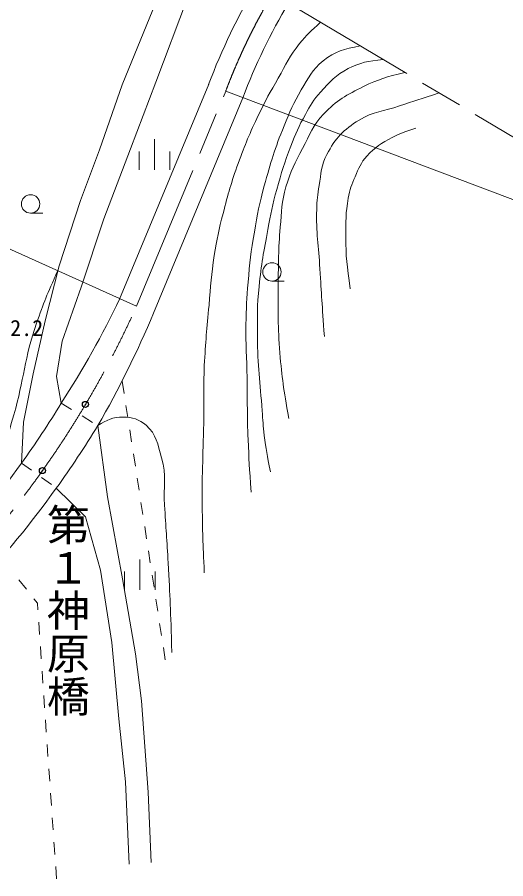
# Model space of a CAD drawing. Units: millimetres, scale not verified. Extents: x 40000 to 680000, y 20000 to 380000.
# Drawn here: x 305062 to 344943, y 250590 to 320929 of the extents above; entities that cross this region are included whole.
import ezdxf
from ezdxf.enums import TextEntityAlignment as Align

# ---------------------------------------------------------------- set-up
doc = ezdxf.new("R2010")
doc.units = ezdxf.units.MM
doc.header["$LTSCALE"] = 1000
doc.header["$PDMODE"] = 32
doc.header["$PDSIZE"] = 500
doc.linetypes.add('CHAIN', pattern=[18.5, 12, -1.5, 3.5, -1.5])
for name, color, linetype, lineweight in [('M-BGD', 7, 'Continuous', 13), ('M-BMK', 2, 'CHAIN', 13), ('M-STR', 1, 'Continuous', 13), ('M-STR-STR1', 1, 'Continuous', 13)]:
    doc.layers.add(name, color=color, linetype=linetype, lineweight=lineweight)
doc.layers.add('M-OTRS', color=6, linetype='Continuous')
doc.styles.add('@ＭＳ ゴシック', font='')
doc.styles.add('ＭＳ ゴシック', font='')
doc.styles.get('@ＭＳ ゴシック').set_extended_font_data('@MS Gothic')
doc.styles.get('ＭＳ ゴシック').set_extended_font_data('MS Gothic')

msp = doc.modelspace()

# ---------------------------------------------------------------- linework, layer by layer
at = {"layer": 'M-BGD'}
for p, q in [((316375, 315619), (320346, 326183)), ((316375, 322127), (313637, 315413)), ((313637, 315413), (311778, 310092)), ((313422, 297916), (320694, 315469)), ((314309, 310196), (316375, 315619)), ((322080, 314895), (350148, 304303)), ((316194, 296768), (323475, 314343)), ((316261, 308461), (316261, 310961)), ((312139, 304462), (314309, 310196)), ((287450, 309653), (314808, 297342)), ((311778, 310092), (310228, 305960)), ((315011, 308461), (315011, 309961)), ((317511, 308461), (317511, 309961)), ((310228, 305960), (308472, 300640)), ((306149, 304935), (307149, 304935)), ((310280, 298884), (312139, 304462)), ((308472, 300640), (307336, 296146)), ((325858, 299383), (326858, 299383)), ((308730, 294494), (310280, 298884)), ((307336, 296146), (306354, 291808)), ((308266, 291601), (308730, 294494)), ((306354, 291808), (305580, 287882)), ((308652, 289414), (308266, 291601)), ((313788, 290215), (313635, 291203)), ((314093, 288238), (313941, 289226)), ((305580, 287882), (305410, 284523)), ((311639, 287591), (312434, 281759)), ((314399, 286262), (314246, 287250)), ((314704, 284285), (314551, 285273)), ((315009, 282308), (314857, 283297)), ((310633, 280153), (308252, 282481)), ((312434, 281759), (313651, 275091)), ((315315, 280332), (315162, 281320)), ((311850, 275772), (310633, 280153)), ((315620, 278355), (315467, 279344)), ((315925, 276379), (315773, 277367)), ((315072, 274167), (315072, 276667)), ((312775, 269883), (311850, 275772)), ((313651, 275091), (314722, 268958)), ((313822, 274167), (313822, 275667)), ((316231, 274402), (316078, 275390)), ((316322, 274167), (316322, 275667)), ((305805, 274222), (305184, 275006)), ((306705, 273086), (306426, 273438)), ((306743, 272537), (306705, 273086)), ((316536, 272426), (316383, 273414)), ((306881, 270541), (306812, 271539)), ((316841, 270449), (316689, 271437)), ((307020, 268546), (306950, 269544)), ((313359, 263652), (312775, 269883)), ((317147, 268473), (316994, 269461)), ((314722, 268958), (315209, 265112)), ((307158, 266551), (307089, 267549)), ((307296, 264556), (307227, 265553)), ((315209, 265112), (315744, 257665)), ((307434, 262560), (307365, 263558)), ((313895, 258493), (313359, 263652)), ((307573, 260565), (307504, 261563)), ((307711, 258570), (307642, 259568)), ((314187, 251775), (313895, 258493)), ((307849, 256575), (307780, 257572)), ((315744, 257665), (315988, 251922)), ((307987, 254580), (307918, 255577)), ((308075, 253321), (308057, 253582)), ((308128, 252585), (308075, 253321)), ((308274, 250590), (308201, 251587))]:
    msp.add_line(p, q, dxfattribs=at)
for centre in [(306149, 305685), (325858, 300133)]:
    msp.add_circle(centre, 750, dxfattribs=at)
for centre, radius, start, end in [((368860, 297241), 51500, 149.1808, 159.29716), ((368860, 297241), 48500, 149.1808, 159.35206), ((242980, 331826), 78177, 327.14447, 334.32729), ((240866, 328431), 81712, 330.01254, 337.20105), ((241854, 330170), 78250, 309.60597, 324.31308), ((241854, 330170), 81750, 309.65599, 324.31308)]:
    msp.add_arc(centre, radius, start, end, dxfattribs=at)
for points, knots in [([(329831, 320524), (328995, 319781), (328727, 319511), (328117, 318773), (327295, 317778), (327013, 317087), (326374, 315966), (325711, 314805), (325332, 314155), (324758, 312947), (324039, 311434), (323667, 310568), (323099, 308992), (322535, 307425), (322282, 306523), (321866, 304910), (321523, 303578), (321356, 302823), (321143, 301465), (320897, 299897), (320862, 299005), (320718, 297425), (320542, 295500), (320433, 294422), (320335, 292492), (320252, 290850), (320316, 289926), (320293, 288282), (320252, 285425), (320129, 283825), (320165, 280967), (320192, 278857), (320213, 278158), (320335, 275567)], [0, 0, 0, 0, 1, 1, 1, 2, 2, 2, 3, 3, 3, 4, 4, 4, 5, 5, 5, 6, 6, 6, 7, 7, 7, 8, 8, 8, 9, 9, 9, 10, 10, 10, 11, 11, 11, 11]), ([(324163, 282158), (324012, 284222), (323976, 284774), (323907, 286453), (323826, 288429), (323858, 289537), (323822, 291514), (323791, 293208), (323712, 294157), (323737, 295852), (323758, 297198), (323786, 297955), (323907, 299296), (324052, 300897), (324140, 301796), (324418, 303379), (324679, 304868), (324818, 305708), (325226, 307163), (325768, 309101), (326084, 310190), (326842, 312054), (327320, 313231), (327597, 313895), (328245, 314988), (328838, 315988), (329126, 316640), (330031, 317370), (331024, 318170), (331721, 318301), (333055, 318601)], [0, 0, 0, 0, 1, 1, 1, 2, 2, 2, 3, 3, 3, 4, 4, 4, 5, 5, 5, 6, 6, 6, 7, 7, 7, 8, 8, 8, 9, 9, 9, 10, 10, 10, 10]), ([(334939, 317477), (333678, 317332), (333099, 317266), (332072, 316732), (331048, 316199), (330598, 315670), (329818, 314818), (329237, 314182), (329008, 313740), (328585, 312990), (328039, 312018), (327797, 311435), (327394, 310395), (326871, 309044), (326640, 308261), (326246, 306866), (325891, 305605), (325769, 304878), (325523, 303591), (325180, 301791), (324994, 300778), (324800, 298956), (324630, 297353), (324668, 296443), (324673, 294831), (324680, 292467), (324886, 291150), (325056, 288792), (325112, 288011), (325136, 287572), (325226, 286793), (325360, 285621), (325455, 285223), (325736, 283817)], [0, 0, 0, 0, 1, 1, 1, 2, 2, 2, 3, 3, 3, 4, 4, 4, 5, 5, 5, 6, 6, 6, 7, 7, 7, 8, 8, 8, 9, 9, 9, 10, 10, 10, 11, 11, 11, 11]), ([(336703, 316425), (335151, 316039), (334587, 315881), (333338, 315273), (331945, 314594), (331146, 314140), (330069, 313028), (329175, 312104), (328949, 311359), (328352, 310221), (327733, 309040), (327379, 308364), (326999, 307085), (326628, 305837), (326647, 305081), (326537, 303784), (326380, 301945), (326377, 300908), (326372, 299063), (326366, 296896), (326329, 295676), (326504, 293517), (326674, 291415), (326799, 290674), (327230, 288168)], [0, 0, 0, 0, 1, 1, 1, 2, 2, 2, 3, 3, 3, 4, 4, 4, 5, 5, 5, 6, 6, 6, 7, 7, 7, 8, 8, 8, 8]), ([(330135, 294870), (329949, 297548), (329900, 298229), (329772, 300383), (329659, 302278), (329457, 303339), (329508, 305236), (329529, 306001), (329570, 306432), (329706, 307184), (329888, 308191), (329857, 308821), (330333, 309726), (331034, 311058), (331692, 311744), (332974, 312532), (334138, 313248), (334982, 313249), (336276, 313688), (337534, 314115), (337939, 314245), (339508, 314751)], [0, 0, 0, 0, 1, 1, 1, 2, 2, 2, 3, 3, 3, 4, 4, 4, 5, 5, 5, 6, 6, 6, 7, 7, 7, 7]), ([(337596, 311872), (336706, 311599), (336395, 311485), (335681, 311113), (334790, 310647), (334280, 310337), (333602, 309594), (333092, 309035), (332953, 308601), (332644, 307910), (332352, 307255), (332210, 306867), (332083, 306161), (331864, 304940), (331891, 304232), (331885, 302991), (331876, 301335), (331986, 300724), (332248, 298766)], [0, 0, 0, 0, 1, 1, 1, 2, 2, 2, 3, 3, 3, 4, 4, 4, 5, 5, 5, 6, 6, 6, 6]), ([(301959, 280066), (302528, 281638), (302671, 282049), (303110, 283325), (303799, 285326), (304205, 286442), (304789, 288475), (305617, 291363), (305644, 293106), (306640, 295940), (307240, 297648), (307474, 298269), (308371, 300239)], [0, 0, 0, 0, 1, 1, 1, 2, 2, 2, 3, 3, 3, 4, 4, 4, 4]), ([(311639, 287591), (312406, 288031), (312855, 288311), (313704, 288281), (314480, 288253), (314989, 288123), (315577, 287616), (316447, 286865), (316518, 286062), (316845, 284959), (317274, 283509), (316990, 282604), (317086, 281094), (317203, 279254), (317285, 278224), (317388, 276384), (317549, 273532), (317570, 272614), (317690, 269076)], [0, 0, 0, 0, 1, 1, 1, 2, 2, 2, 3, 3, 3, 4, 4, 4, 5, 5, 5, 6, 6, 6, 6])]:
    msp.add_open_spline(points, degree=3, knots=knots, dxfattribs=at)
at = {"layer": 'M-BMK'}
for p, q in [((326565, 322473), (360272, 302364)), ((314808, 297342), (322080, 314895))]:
    msp.add_line(p, q, dxfattribs=at)
for centre, radius, start, end in [((368860, 297241), 50000, 150.04024, 159.32399), ((241854, 330170), 80000, 309.63139, 335.7729)]:
    msp.add_arc(centre, radius, start, end, dxfattribs=at)
at = {"layer": 'M-OTRS'}
for p in [(310628, 289317), (310628, 289317), (307119, 283915), (307119, 283915)]:
    msp.add_point(p, dxfattribs=at)
at = {"layer": 'M-STR'}
msp.add_line((305410, 284523), (306222, 283939), dxfattribs=at)
at = {"layer": 'M-STR-STR1'}
for p, q in [((308652, 289414), (309505, 288893)), ((310359, 288372), (311212, 287851)), ((307034, 283356), (307846, 282773))]:
    msp.add_line(p, q, dxfattribs=at)
for radius in [78250, 81750]:
    msp.add_arc((241854, 330170), radius, 324.31308, 328.61055, dxfattribs=at)

# ---------------------------------------------------------------- texts
at = {"layer": 'M-BGD', "style": 'ＭＳ ゴシック'}
msp.add_text('・132.2', height=1320, dxfattribs=at).set_placement((300888, 295557), align=Align.MIDDLE_LEFT)
at = {"layer": 'M-BGD', "style": '@ＭＳ ゴシック'}
msp.add_text('第１神原橋', height=2566, rotation=270, dxfattribs=at).set_placement((309186, 272517), align=Align.MIDDLE_CENTER)

doc.saveas('drawing.dxf')
